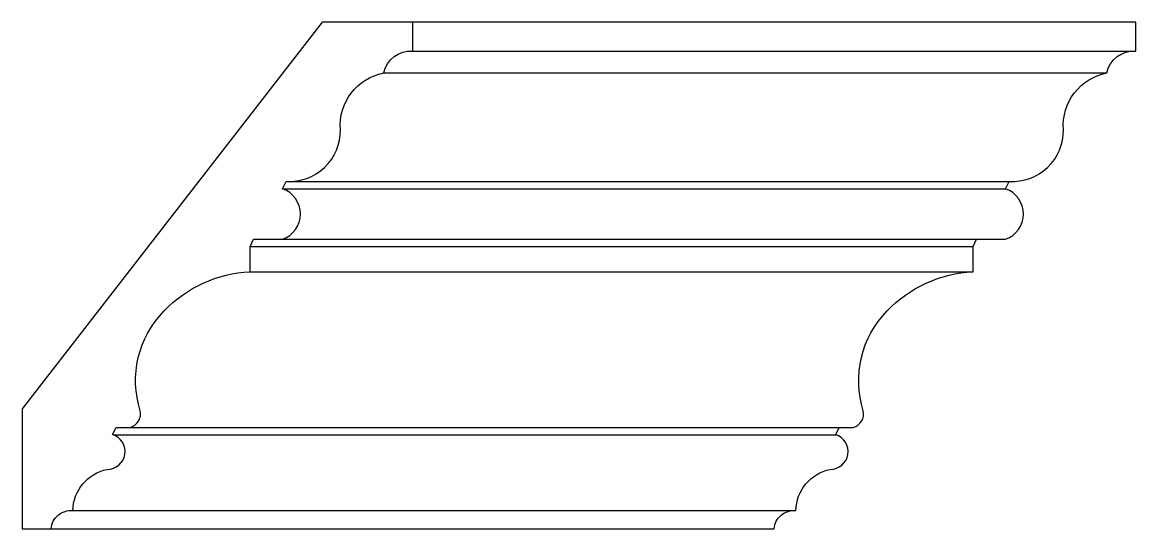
# Model space of a CAD drawing. Extents: x 385 to 693, y 786 to 926.
import ezdxf

# ---------------------------------------------------------------- set-up
doc = ezdxf.new("R2010")
doc.units = 0
doc.header["$LTSCALE"] = 10
doc.header["$MEASUREMENT"] = 0
doc.layers.add('4', color=4, linetype='CONTINUOUS')
doc.layers.add('7', color=7, linetype='CONTINUOUS')

msp = doc.modelspace()

# ---------------------------------------------------------------- linework, layer by layer
at = {"layer": '4'}
for p, q in [((692.88, 925.77), (492.88, 925.77)), ((392.88, 785.77), (592.88, 785.77))]:
    msp.add_line(p, q, dxfattribs=at)
msp.add_lwpolyline([(398.88, 790.77, -0.350911), (408.35, 802.17, 0.861267), (409.88, 811.77), (410.88, 813.77), (414.7, 813.77, 0.397312), (417.53, 818.35, -0.278835), (424.13, 845.96, -0.194416), (447.88, 856.77), (447.88, 863.77), (448.88, 865.77), (456.88, 865.77, 0.705631), (456.88, 879.77), (457.88, 881.77, 0.434281), (472.88, 896.07, -0.382152), (484.88, 911.77, -0.380096), (492.88, 917.77), (492.88, 925.77), (467.88, 925.77), (384.88, 818.95), (384.88, 785.77), (392.88, 785.77, -0.425607)], format="xyb", close=True, dxfattribs=at)
msp.add_lwpolyline([(592.88, 785.77, -0.425607), (598.88, 790.77, -0.350911), (608.35, 802.17, 0.861267), (609.88, 811.77), (610.88, 813.77), (614.7, 813.77, 0.397312), (617.53, 818.35, -0.278835), (624.13, 845.96, -0.194416), (647.88, 856.77), (647.88, 863.77), (648.88, 865.77), (656.88, 865.77, 0.705631), (656.88, 879.77), (657.88, 881.77, 0.434281), (672.88, 896.07, -0.382152), (684.88, 911.77, -0.380096), (692.88, 917.77), (692.88, 925.77)], format="xyb", dxfattribs=at)
at = {"layer": '7'}
for p, q in [((492.88, 917.77), (691.63, 917.77)), ((484.88, 911.77), (684.88, 911.77)), ((457.88, 881.77), (657.88, 881.77)), ((456.88, 879.77), (656.88, 879.77)), ((456.88, 865.77), (648.88, 865.77)), ((447.88, 863.77), (647.88, 863.77)), ((447.88, 856.77), (647.88, 856.77)), ((410.88, 813.77), (610.88, 813.77)), ((410.01, 811.72), (610.01, 811.72)), ((398.88, 790.77), (597.69, 790.77))]:
    msp.add_line(p, q, dxfattribs=at)

doc.saveas('drawing.dxf')
